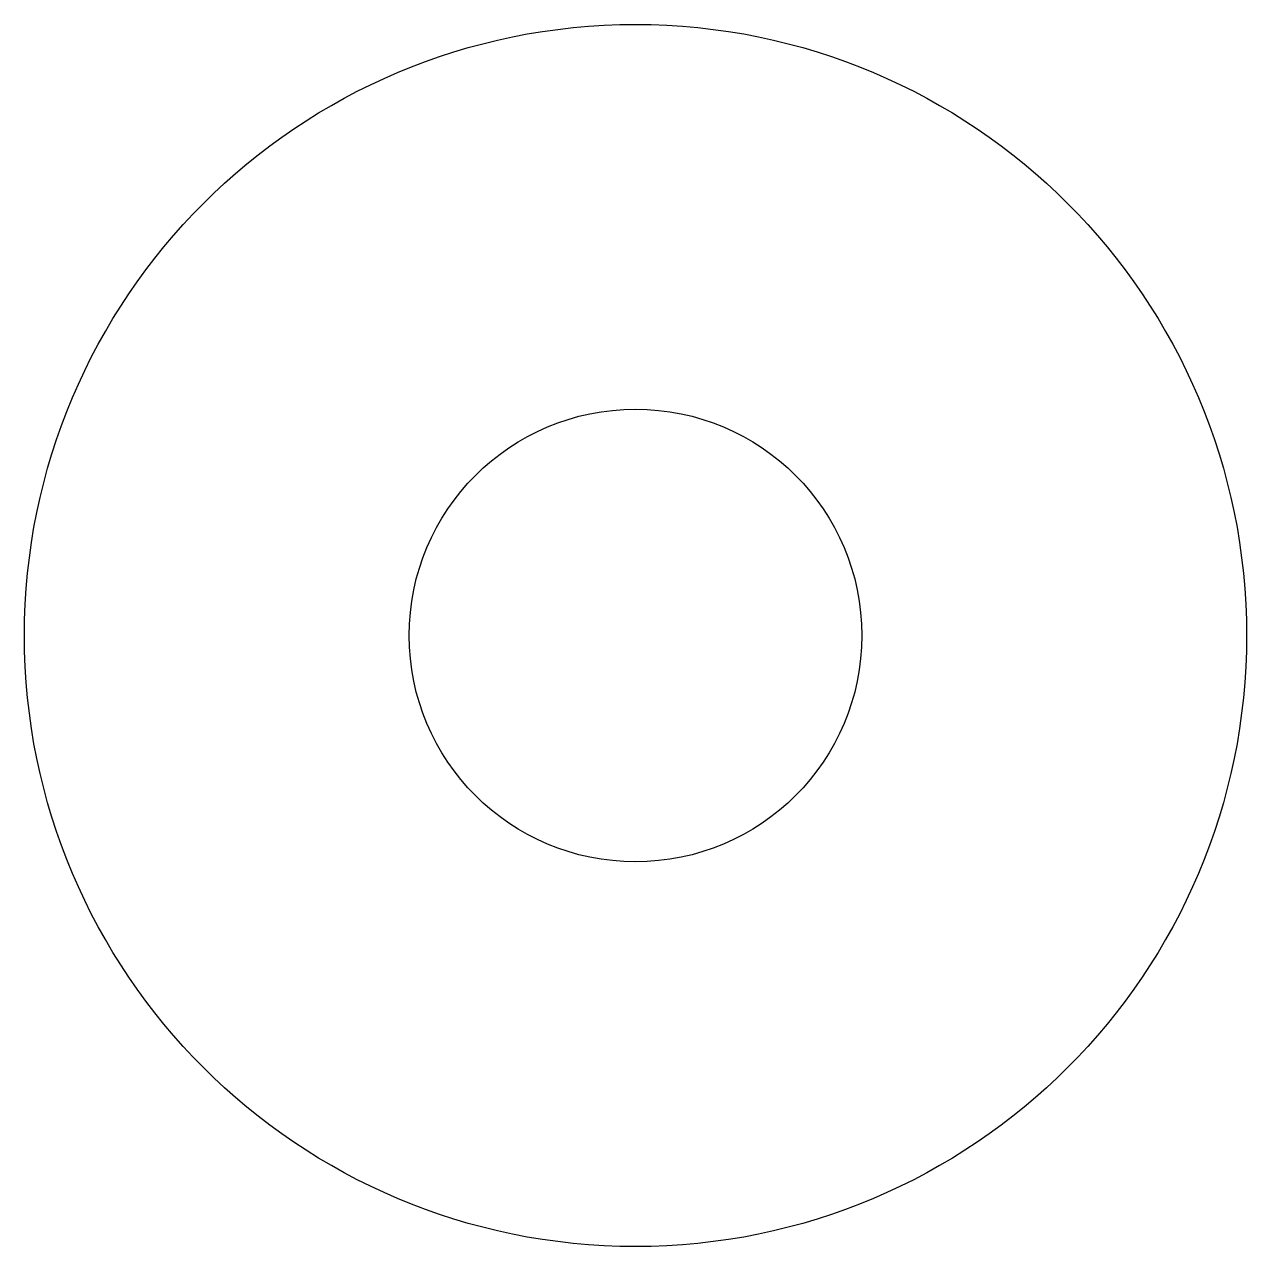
# Paper-space layout '_Front' of a CAD drawing. Header units: millimetres. Extents: x -27 to 27, y -27 to 27.
import ezdxf

# ---------------------------------------------------------------- set-up
doc = ezdxf.new("R2010")
doc.units = ezdxf.units.MM

psp = doc.layouts.new('_Front')

# ---------------------------------------------------------------- linework, layer by layer
at = {"color": 7, "linetype": 'Continuous', "lineweight": 25}
for radius in [27, 10]:
    psp.add_circle((0, 0), radius, dxfattribs=at)

doc.saveas('drawing.dxf')
